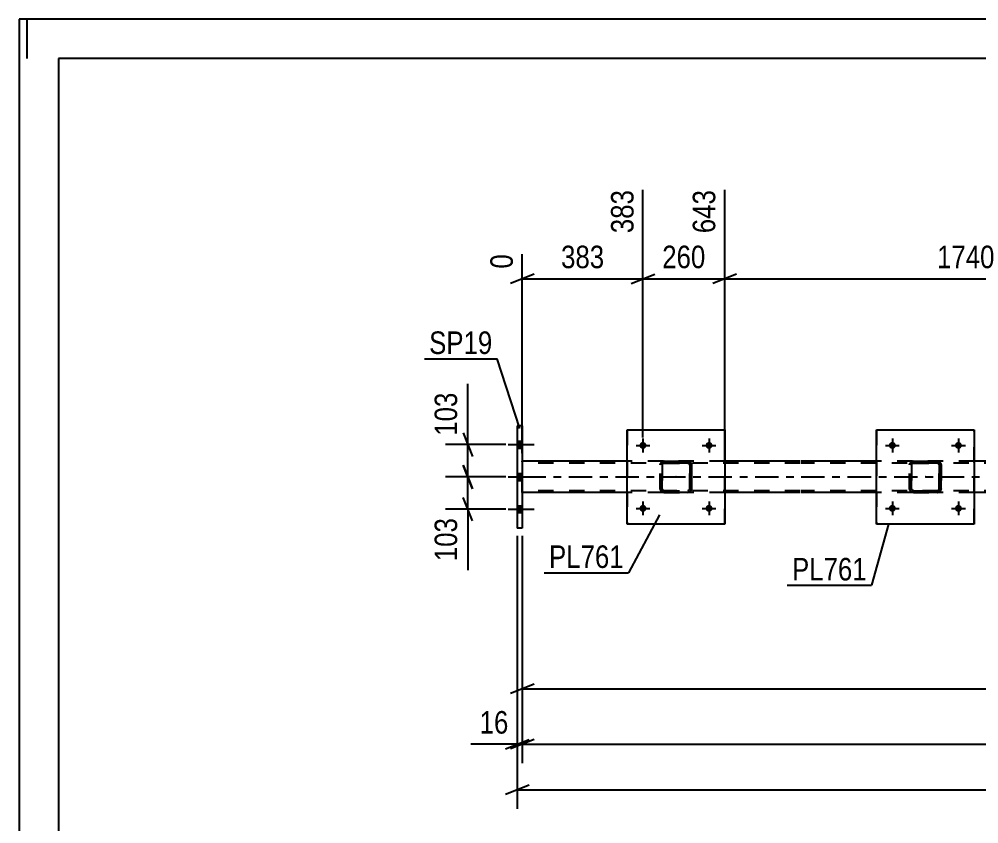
# Model space of a CAD drawing. Header units: millimetres. Extents: x 0 to 841, y 0 to 594.
# Drawn here: x 0 to 122, y 491.8 to 594 of the extents above; entities that cross this region are included whole.
import ezdxf

# ---------------------------------------------------------------- set-up
doc = ezdxf.new("R2010")
doc.units = ezdxf.units.MM
doc.linetypes.add('DXK_LINE_DOT2', pattern=[3.9198, 1.9599, -1.9599])
doc.linetypes.add('DXK_LINE_DOT3', pattern=[5.9187, 2.979, -0.9799, 0.9799, -0.9799])
doc.styles.add('Arial Narrow', font='ARIALN.TTF', dxfattribs={"height": 0.2})

# ---------------------------------------------------------------- blocks, each defined once
blk = doc.blocks.new('Unknown-122570622-1133')
at = {"color": 5, "linetype": 'Continuous'}
for p, q in [((841, 594), (0, 594)), ((0, 594), (0, 0)), ((1, 589), (1, 594)), ((836, 589), (5, 589)), ((5, 589), (5, 5))]:
    blk.add_line(p, q, dxfattribs=at)
blk = doc.blocks.new('Part-122570622-3912 - 3910')
at = {"color": 7, "linetype": 'DXK_LINE_DOT2'}
for p, q in [((81.48, 537.36), (81.52, 537.54)), ((81.48, 537.36), (81.49, 537.36)), ((81.48, 534.32), (81.48, 537.36)), ((81.52, 537.54), (81.49, 537.36)), ((81.49, 534.32), (81.49, 537.36)), ((81.74, 537.45), (81.72, 537.36)), ((81.73, 537.36), (81.72, 537.36)), ((81.72, 537.36), (81.72, 534.32)), ((81.73, 537.36), (81.75, 537.45)), ((81.73, 534.32), (81.73, 537.36)), ((81.79, 537.53), (81.74, 537.45)), ((81.75, 537.45), (81.8, 537.53)), ((81.78, 537.8), (81.96, 537.84)), ((81.97, 537.84), (81.78, 537.8)), ((81.87, 537.58), (81.79, 537.53)), ((81.8, 537.53), (81.88, 537.58)), ((81.96, 537.6), (81.87, 537.58)), ((81.88, 537.58), (81.97, 537.6)), ((81.97, 537.84), (81.96, 537.84)), ((81.96, 537.84), (85, 537.84)), ((81.96, 537.6), (81.97, 537.6)), ((85, 537.6), (81.96, 537.6)), ((81.97, 537.84), (85.01, 537.84)), ((81.97, 537.6), (85.01, 537.6)), ((85, 537.84), (85.01, 537.84)), ((85, 537.84), (85.19, 537.8)), ((85.01, 537.6), (85, 537.6)), ((85.09, 537.58), (85, 537.6)), ((85.19, 537.8), (85.01, 537.84)), ((85.01, 537.6), (85.1, 537.58)), ((85.09, 537.58), (85.1, 537.58)), ((85.17, 537.53), (85.09, 537.58)), ((85.1, 537.58), (85.18, 537.53)), ((85.22, 537.45), (85.17, 537.53)), ((85.18, 537.53), (85.23, 537.45)), ((85.24, 537.36), (85.22, 537.45)), ((85.23, 537.45), (85.25, 537.36)), ((85.25, 537.36), (85.24, 537.36)), ((85.24, 537.36), (85.24, 534.32)), ((85.25, 534.32), (85.25, 537.36)), ((85.45, 537.54), (85.48, 537.36)), ((85.49, 537.36), (85.45, 537.54)), ((85.49, 537.36), (85.48, 537.36)), ((85.48, 537.36), (85.48, 534.32)), ((85.49, 534.32), (85.49, 537.36)), ((81.49, 534.32), (81.48, 534.32)), ((81.52, 534.14), (81.48, 534.32)), ((81.49, 534.32), (81.52, 534.14)), ((81.72, 534.32), (81.73, 534.32)), ((81.72, 534.32), (81.74, 534.23)), ((81.75, 534.23), (81.73, 534.32)), ((85.22, 534.23), (85.24, 534.32)), ((85.25, 534.32), (85.23, 534.23)), ((85.24, 534.32), (85.25, 534.32)), ((85.48, 534.32), (85.45, 534.14)), ((85.45, 534.14), (85.49, 534.32)), ((85.48, 534.32), (85.49, 534.32)), ((81.74, 534.23), (81.79, 534.15)), ((81.8, 534.15), (81.75, 534.23)), ((81.78, 533.88), (81.78, 533.88)), ((81.96, 533.84), (81.78, 533.88)), ((81.78, 533.88), (81.97, 533.84)), ((81.79, 534.15), (81.87, 534.1)), ((81.88, 534.1), (81.8, 534.15)), ((81.87, 534.1), (81.96, 534.08)), ((81.97, 534.08), (81.88, 534.1)), ((81.97, 534.08), (81.96, 534.08)), ((81.96, 534.08), (85, 534.08)), ((81.97, 533.84), (81.96, 533.84)), ((81.96, 533.84), (85, 533.84)), ((81.97, 534.08), (85.01, 534.08)), ((81.97, 533.84), (85.01, 533.84)), ((85, 534.08), (85.09, 534.1)), ((85, 534.08), (85.01, 534.08)), ((85.19, 533.88), (85, 533.84)), ((85, 533.84), (85.01, 533.84)), ((85.1, 534.1), (85.01, 534.08)), ((85.01, 533.84), (85.19, 533.88)), ((85.09, 534.1), (85.17, 534.15)), ((85.18, 534.15), (85.1, 534.1)), ((85.17, 534.15), (85.22, 534.23)), ((85.23, 534.23), (85.18, 534.15))]:
    blk.add_line(p, q, dxfattribs=at)
at = {"color": 7, "linetype": 'DXK_LINE_DOT3'}
blk.add_line((83.49, 535.84), (83.48, 535.84), dxfattribs=at)
at = {"color": 7, "linetype": 'DXK_LINE_DOT2'}
for centre, start, end in [((81.96, 537.36), 112.5, 157.5), ((81.97, 537.36), 112.5, 157.5), ((85, 537.36), 22.5, 67.5), ((85.01, 537.36), 22.5, 67.5), ((81.96, 534.32), 202.5, 247.5), ((81.97, 534.32), 202.5, 247.5), ((85, 534.32), 292.5, 337.5), ((85.01, 534.32), 292.5, 337.5)]:
    blk.add_arc(centre, 0.48, start, end, dxfattribs=at)
blk = doc.blocks.new('Part-122570622-4019 - 3910')
at = {"color": 2, "linetype": 'Continuous'}
for p, q in [((77.29, 529.84), (77.29, 541.84)), ((77.29, 541.84), (77.29, 541.84)), ((77.29, 541.84), (89.69, 541.84)), ((89.69, 541.84), (89.69, 529.84)), ((77.29, 529.84), (77.29, 529.84)), ((89.69, 529.84), (77.29, 529.84))]:
    blk.add_line(p, q, dxfattribs=at)
at = {"color": 7, "linetype": 'DXK_LINE_DOT2'}
for p, q in [((77.29, 541.84), (77.29, 529.84)), ((77.29, 541.84), (77.29, 541.84)), ((89.69, 529.84), (89.69, 541.84)), ((77.29, 529.84), (77.29, 529.84))]:
    blk.add_line(p, q, dxfattribs=at)
blk = doc.blocks.new('Bolt-122570622-4092 - 3910')
at = {"linetype": 'Continuous'}
for points in [[(78.85, 539.84), (78.86, 539.93), (78.89, 540.02), (78.93, 540.1), (78.99, 540.17), (79.07, 540.22), (79.15, 540.26), (79.24, 540.28), (79.33, 540.28), (79.42, 540.26), (79.51, 540.22), (79.58, 540.17), (79.64, 540.1), (79.69, 540.02), (79.72, 539.93), (79.73, 539.84), (79.72, 539.75), (79.69, 539.66), (79.64, 539.58), (79.58, 539.51), (79.51, 539.46), (79.42, 539.42), (79.33, 539.4), (79.24, 539.4), (79.15, 539.42), (79.07, 539.46), (78.99, 539.51), (78.93, 539.58), (78.89, 539.66), (78.86, 539.75)], [(87.25, 539.84), (87.26, 539.93), (87.29, 540.02), (87.33, 540.1), (87.39, 540.17), (87.47, 540.22), (87.55, 540.26), (87.64, 540.28), (87.73, 540.28), (87.82, 540.26), (87.91, 540.22), (87.98, 540.17), (88.04, 540.1), (88.09, 540.02), (88.12, 539.93), (88.13, 539.84), (88.12, 539.75), (88.09, 539.66), (88.04, 539.58), (87.98, 539.51), (87.91, 539.46), (87.82, 539.42), (87.73, 539.4), (87.64, 539.4), (87.55, 539.42), (87.47, 539.46), (87.39, 539.51), (87.33, 539.58), (87.29, 539.66), (87.26, 539.75)]]:
    blk.add_hatch(color=1, dxfattribs=at).paths.add_polyline_path(points)
at = {"color": 1, "linetype": 'Continuous'}
for p, q in [((79.29, 540.72), (79.29, 538.96)), ((87.69, 540.72), (87.69, 538.96)), ((78.41, 539.84), (80.17, 539.84)), ((86.81, 539.84), (88.57, 539.84))]:
    blk.add_line(p, q, dxfattribs=at)
blk = doc.blocks.new('Bolt-122570622-4093 - 3910')
at = {"linetype": 'Continuous'}
for points in [[(78.85, 531.84), (78.86, 531.93), (78.89, 532.02), (78.93, 532.1), (78.99, 532.17), (79.07, 532.22), (79.15, 532.26), (79.24, 532.28), (79.33, 532.28), (79.42, 532.26), (79.51, 532.22), (79.58, 532.17), (79.64, 532.1), (79.69, 532.02), (79.72, 531.93), (79.73, 531.84), (79.72, 531.75), (79.69, 531.66), (79.64, 531.58), (79.58, 531.51), (79.51, 531.46), (79.42, 531.42), (79.33, 531.4), (79.24, 531.4), (79.15, 531.42), (79.07, 531.46), (78.99, 531.51), (78.93, 531.58), (78.89, 531.66), (78.86, 531.75)], [(87.25, 531.84), (87.26, 531.93), (87.29, 532.02), (87.33, 532.1), (87.39, 532.17), (87.47, 532.22), (87.55, 532.26), (87.64, 532.28), (87.73, 532.28), (87.82, 532.26), (87.91, 532.22), (87.98, 532.17), (88.04, 532.1), (88.09, 532.02), (88.12, 531.93), (88.13, 531.84), (88.12, 531.75), (88.09, 531.66), (88.04, 531.58), (87.98, 531.51), (87.91, 531.46), (87.82, 531.42), (87.73, 531.4), (87.64, 531.4), (87.55, 531.42), (87.47, 531.46), (87.39, 531.51), (87.33, 531.58), (87.29, 531.66), (87.26, 531.75)]]:
    blk.add_hatch(color=1, dxfattribs=at).paths.add_polyline_path(points)
at = {"color": 1, "linetype": 'Continuous'}
for p, q in [((78.41, 531.84), (80.17, 531.84)), ((79.29, 532.72), (79.29, 530.96)), ((86.81, 531.84), (88.57, 531.84)), ((87.69, 532.72), (87.69, 530.96))]:
    blk.add_line(p, q, dxfattribs=at)
blk = doc.blocks.new('Bolt-122570622-4120 - 3910')
at = {"linetype": 'Continuous'}
for points in [[(63.95, 539.5), (63.95, 540.38), (63.31, 540.38), (63.31, 539.5)], [(63.95, 539.5), (63.95, 540.38), (63.31, 540.38), (63.31, 539.5)], [(63.95, 539.5), (63.95, 540.38), (63.31, 540.38), (63.31, 539.5)], [(63.95, 535.4), (63.95, 536.28), (63.31, 536.28), (63.31, 535.4)], [(63.95, 535.4), (63.95, 536.28), (63.31, 536.28), (63.31, 535.4)], [(63.95, 531.3), (63.95, 532.18), (63.31, 532.18), (63.31, 531.3)], [(63.95, 531.3), (63.95, 532.18), (63.31, 532.18), (63.31, 531.3)], [(63.95, 531.3), (63.95, 532.18), (63.31, 532.18), (63.31, 531.3)]]:
    blk.add_hatch(color=1, dxfattribs=at).paths.add_polyline_path(points)
at = {"color": 1, "linetype": 'Continuous'}
for p, q in [((63.31, 540.38), (63.95, 540.38)), ((63.31, 540.38), (63.95, 540.38)), ((63.31, 540.38), (63.95, 540.38)), ((62.15, 539.94), (65.47, 539.94)), ((62.15, 539.94), (65.47, 539.94)), ((62.15, 539.94), (65.47, 539.94)), ((63.31, 539.5), (63.95, 539.5)), ((63.31, 539.5), (63.95, 539.5)), ((63.31, 539.5), (63.95, 539.5)), ((62.15, 535.84), (65.47, 535.84)), ((62.15, 535.84), (65.47, 535.84)), ((63.31, 536.28), (63.95, 536.28)), ((63.31, 536.28), (63.95, 536.28)), ((63.31, 535.4), (63.95, 535.4)), ((63.31, 535.4), (63.95, 535.4)), ((63.31, 532.18), (63.95, 532.18)), ((63.31, 532.18), (63.95, 532.18)), ((63.31, 532.18), (63.95, 532.18)), ((62.15, 531.74), (65.47, 531.74)), ((62.15, 531.74), (65.47, 531.74)), ((62.15, 531.74), (65.47, 531.74)), ((63.31, 531.3), (63.95, 531.3)), ((63.31, 531.3), (63.95, 531.3)), ((63.31, 531.3), (63.95, 531.3))]:
    blk.add_line(p, q, dxfattribs=at)
blk = doc.blocks.new('Part-122570622-4149 - 3910')
at = {"color": 2, "linetype": 'Continuous'}
for p, q in [((63.95, 542.34), (63.31, 542.34)), ((63.31, 542.34), (63.31, 529.34)), ((63.95, 542.34), (63.95, 529.34)), ((63.95, 529.34), (63.31, 529.34))]:
    blk.add_line(p, q, dxfattribs=at)
blk = doc.blocks.new('Part-122570622-4181 - 3910')
at = {"color": 2, "linetype": 'Continuous'}
for p, q in [((77.29, 537.84), (63.95, 537.84)), ((99.29, 537.84), (89.69, 537.84)), ((108.99, 537.84), (99.39, 537.84)), ((148.98, 537.84), (121.39, 537.84)), ((77.29, 533.84), (63.95, 533.84)), ((99.29, 533.84), (89.69, 533.84)), ((108.99, 533.84), (99.39, 533.84)), ((148.98, 533.84), (121.39, 533.84))]:
    blk.add_line(p, q, dxfattribs=at)
at = {"color": 7, "linetype": 'DXK_LINE_DOT2'}
for p, q in [((63.95, 533.84), (63.95, 537.84)), ((99.29, 537.6), (63.95, 537.6)), ((89.69, 537.84), (77.29, 537.84)), ((755.72, 537.6), (99.39, 537.6)), ((121.39, 537.84), (108.99, 537.84)), ((99.29, 534.08), (63.95, 534.08)), ((89.69, 533.84), (77.29, 533.84)), ((755.72, 534.08), (99.39, 534.08)), ((121.39, 533.84), (108.99, 533.84))]:
    blk.add_line(p, q, dxfattribs=at)
at = {"color": 7, "linetype": 'DXK_LINE_DOT3'}
for p, q in [((63.95, 535.84), (99.29, 535.84)), ((99.39, 535.84), (755.72, 535.84))]:
    blk.add_line(p, q, dxfattribs=at)
blk = doc.blocks.new('Part-122570622-4210 - 3910')
at = {"color": 7, "linetype": 'DXK_LINE_DOT2'}
for p, q in [((113.18, 537.36), (113.22, 537.54)), ((113.18, 537.36), (113.19, 537.36)), ((113.18, 534.32), (113.18, 537.36)), ((113.22, 537.54), (113.19, 537.36)), ((113.19, 534.32), (113.19, 537.36)), ((113.44, 537.45), (113.42, 537.36)), ((113.43, 537.36), (113.42, 537.36)), ((113.42, 537.36), (113.42, 534.32)), ((113.43, 537.36), (113.45, 537.45)), ((113.43, 534.32), (113.43, 537.36)), ((113.49, 537.53), (113.44, 537.45)), ((113.45, 537.45), (113.5, 537.53)), ((113.48, 537.8), (113.66, 537.84)), ((113.67, 537.84), (113.48, 537.8)), ((113.57, 537.58), (113.49, 537.53)), ((113.5, 537.53), (113.58, 537.58)), ((113.66, 537.6), (113.57, 537.58)), ((113.58, 537.58), (113.67, 537.6)), ((113.67, 537.84), (113.66, 537.84)), ((113.66, 537.84), (116.7, 537.84)), ((113.66, 537.6), (113.67, 537.6)), ((116.7, 537.6), (113.66, 537.6)), ((113.67, 537.84), (116.71, 537.84)), ((113.67, 537.6), (116.71, 537.6)), ((116.7, 537.84), (116.71, 537.84)), ((116.7, 537.84), (116.89, 537.8)), ((116.71, 537.6), (116.7, 537.6)), ((116.79, 537.58), (116.7, 537.6)), ((116.89, 537.8), (116.71, 537.84)), ((116.71, 537.6), (116.8, 537.58)), ((116.79, 537.58), (116.8, 537.58)), ((116.87, 537.53), (116.79, 537.58)), ((116.8, 537.58), (116.88, 537.53)), ((116.92, 537.45), (116.87, 537.53)), ((116.88, 537.53), (116.93, 537.45)), ((116.94, 537.36), (116.92, 537.45)), ((116.93, 537.45), (116.95, 537.36)), ((116.95, 537.36), (116.94, 537.36)), ((116.94, 537.36), (116.94, 534.32)), ((116.95, 534.32), (116.95, 537.36)), ((117.15, 537.54), (117.18, 537.36)), ((117.19, 537.36), (117.15, 537.54)), ((117.19, 537.36), (117.18, 537.36)), ((117.18, 537.36), (117.18, 534.32)), ((117.19, 534.32), (117.19, 537.36)), ((113.19, 534.32), (113.18, 534.32)), ((113.22, 534.14), (113.18, 534.32)), ((113.19, 534.32), (113.22, 534.14)), ((113.42, 534.32), (113.43, 534.32)), ((113.42, 534.32), (113.44, 534.23)), ((113.45, 534.23), (113.43, 534.32)), ((116.92, 534.23), (116.94, 534.32)), ((116.95, 534.32), (116.93, 534.23)), ((116.94, 534.32), (116.95, 534.32)), ((117.18, 534.32), (117.15, 534.14)), ((117.15, 534.14), (117.19, 534.32)), ((117.18, 534.32), (117.19, 534.32)), ((113.44, 534.23), (113.49, 534.15)), ((113.5, 534.15), (113.45, 534.23)), ((113.48, 533.88), (113.48, 533.88)), ((113.66, 533.84), (113.48, 533.88)), ((113.48, 533.88), (113.67, 533.84)), ((113.49, 534.15), (113.57, 534.1)), ((113.58, 534.1), (113.5, 534.15)), ((113.57, 534.1), (113.66, 534.08)), ((113.67, 534.08), (113.58, 534.1)), ((113.67, 534.08), (113.66, 534.08)), ((113.66, 534.08), (116.7, 534.08)), ((113.67, 533.84), (113.66, 533.84)), ((113.66, 533.84), (116.7, 533.84)), ((113.67, 534.08), (116.71, 534.08)), ((113.67, 533.84), (116.71, 533.84)), ((116.7, 534.08), (116.79, 534.1)), ((116.7, 534.08), (116.71, 534.08)), ((116.89, 533.88), (116.7, 533.84)), ((116.7, 533.84), (116.71, 533.84)), ((116.8, 534.1), (116.71, 534.08)), ((116.71, 533.84), (116.89, 533.88)), ((116.79, 534.1), (116.87, 534.15)), ((116.88, 534.15), (116.8, 534.1)), ((116.87, 534.15), (116.92, 534.23)), ((116.93, 534.23), (116.88, 534.15))]:
    blk.add_line(p, q, dxfattribs=at)
at = {"color": 7, "linetype": 'DXK_LINE_DOT3'}
blk.add_line((115.19, 535.84), (115.18, 535.84), dxfattribs=at)
at = {"color": 7, "linetype": 'DXK_LINE_DOT2'}
for centre, start, end in [((113.66, 537.36), 112.5, 157.5), ((113.67, 537.36), 112.5, 157.5), ((116.7, 537.36), 22.5, 67.5), ((116.71, 537.36), 22.5, 67.5), ((113.66, 534.32), 202.5, 247.5), ((113.67, 534.32), 202.5, 247.5), ((116.7, 534.32), 292.5, 337.5), ((116.71, 534.32), 292.5, 337.5)]:
    blk.add_arc(centre, 0.48, start, end, dxfattribs=at)
blk = doc.blocks.new('Part-122570622-4215 - 3910')
at = {"color": 2, "linetype": 'Continuous'}
for p, q in [((108.99, 529.84), (108.99, 541.84)), ((108.99, 541.84), (108.99, 541.84)), ((108.99, 541.84), (121.39, 541.84)), ((121.39, 541.84), (121.39, 529.84)), ((108.99, 529.84), (108.99, 529.84)), ((121.39, 529.84), (108.99, 529.84))]:
    blk.add_line(p, q, dxfattribs=at)
at = {"color": 7, "linetype": 'DXK_LINE_DOT2'}
for p, q in [((108.99, 541.84), (108.99, 529.84)), ((108.99, 541.84), (108.99, 541.84)), ((121.39, 529.84), (121.39, 541.84)), ((108.99, 529.84), (108.99, 529.84))]:
    blk.add_line(p, q, dxfattribs=at)
blk = doc.blocks.new('Bolt-122570622-4216 - 3910')
at = {"linetype": 'Continuous'}
for points in [[(110.55, 531.84), (110.56, 531.93), (110.59, 532.02), (110.63, 532.1), (110.69, 532.17), (110.77, 532.22), (110.85, 532.26), (110.94, 532.28), (111.03, 532.28), (111.12, 532.26), (111.21, 532.22), (111.28, 532.17), (111.34, 532.1), (111.39, 532.02), (111.42, 531.93), (111.43, 531.84), (111.42, 531.75), (111.39, 531.66), (111.34, 531.58), (111.28, 531.51), (111.21, 531.46), (111.12, 531.42), (111.03, 531.4), (110.94, 531.4), (110.85, 531.42), (110.77, 531.46), (110.69, 531.51), (110.63, 531.58), (110.59, 531.66), (110.56, 531.75)], [(118.95, 531.84), (118.96, 531.93), (118.99, 532.02), (119.03, 532.1), (119.09, 532.17), (119.17, 532.22), (119.25, 532.26), (119.34, 532.28), (119.43, 532.28), (119.52, 532.26), (119.61, 532.22), (119.68, 532.17), (119.74, 532.1), (119.79, 532.02), (119.82, 531.93), (119.83, 531.84), (119.82, 531.75), (119.79, 531.66), (119.74, 531.58), (119.68, 531.51), (119.61, 531.46), (119.52, 531.42), (119.43, 531.4), (119.34, 531.4), (119.25, 531.42), (119.17, 531.46), (119.09, 531.51), (119.03, 531.58), (118.99, 531.66), (118.96, 531.75)]]:
    blk.add_hatch(color=1, dxfattribs=at).paths.add_polyline_path(points)
at = {"color": 1, "linetype": 'Continuous'}
for p, q in [((110.11, 531.84), (111.87, 531.84)), ((110.99, 532.72), (110.99, 530.96)), ((118.51, 531.84), (120.27, 531.84)), ((119.39, 532.72), (119.39, 530.96))]:
    blk.add_line(p, q, dxfattribs=at)
blk = doc.blocks.new('Bolt-122570622-4217 - 3910')
at = {"linetype": 'Continuous'}
for points in [[(110.55, 539.84), (110.56, 539.93), (110.59, 540.02), (110.63, 540.1), (110.69, 540.17), (110.77, 540.22), (110.85, 540.26), (110.94, 540.28), (111.03, 540.28), (111.12, 540.26), (111.21, 540.22), (111.28, 540.17), (111.34, 540.1), (111.39, 540.02), (111.42, 539.93), (111.43, 539.84), (111.42, 539.75), (111.39, 539.66), (111.34, 539.58), (111.28, 539.51), (111.21, 539.46), (111.12, 539.42), (111.03, 539.4), (110.94, 539.4), (110.85, 539.42), (110.77, 539.46), (110.69, 539.51), (110.63, 539.58), (110.59, 539.66), (110.56, 539.75)], [(118.95, 539.84), (118.96, 539.93), (118.99, 540.02), (119.03, 540.1), (119.09, 540.17), (119.17, 540.22), (119.25, 540.26), (119.34, 540.28), (119.43, 540.28), (119.52, 540.26), (119.61, 540.22), (119.68, 540.17), (119.74, 540.1), (119.79, 540.02), (119.82, 539.93), (119.83, 539.84), (119.82, 539.75), (119.79, 539.66), (119.74, 539.58), (119.68, 539.51), (119.61, 539.46), (119.52, 539.42), (119.43, 539.4), (119.34, 539.4), (119.25, 539.42), (119.17, 539.46), (119.09, 539.51), (119.03, 539.58), (118.99, 539.66), (118.96, 539.75)]]:
    blk.add_hatch(color=1, dxfattribs=at).paths.add_polyline_path(points)
at = {"color": 1, "linetype": 'Continuous'}
for p, q in [((110.99, 540.72), (110.99, 538.96)), ((119.39, 540.72), (119.39, 538.96)), ((110.11, 539.84), (111.87, 539.84)), ((118.51, 539.84), (120.27, 539.84))]:
    blk.add_line(p, q, dxfattribs=at)
blk = doc.blocks.new('StraightDimension-122570622-4392 - 3910')
at = {"color": 7, "linetype": 'Continuous'}
for p, q in [((63.95, 528.34), (63.95, 506.52)), ((65.45, 509.52), (62.45, 508.32)), ((63.95, 508.92), (635.72, 508.92))]:
    blk.add_line(p, q, dxfattribs=at)
blk = doc.blocks.new('StraightDimension-122570622-4570 - 3910')
at = {"color": 7, "linetype": 'Continuous'}
for p, q in [((63.31, 528.34), (63.31, 493.67)), ((64.81, 496.67), (61.81, 495.47)), ((63.31, 496.07), (756.36, 496.07))]:
    blk.add_line(p, q, dxfattribs=at)
blk = doc.blocks.new('StraightDimension-122570622-4581 - 3910')
at = {"color": 7, "linetype": 'Continuous'}
for p, q in [((63.31, 528.34), (63.31, 499.47)), ((63.95, 528.34), (63.95, 499.47)), ((63.31, 501.87), (57.41, 501.87)), ((63.31, 501.87), (57.41, 501.87)), ((61.81, 501.27), (64.81, 502.47)), ((65.45, 502.47), (62.45, 501.27)), ((63.31, 501.87), (63.95, 501.87))]:
    blk.add_line(p, q, dxfattribs=at)
at = {"color": 0}
blk.add_wipeout([(62.79, 502.62), (62.79, 506.82), (57.93, 506.82), (57.93, 502.62)], dxfattribs=at)
at = {"color": 3, "style": 'Arial Narrow'}
blk.add_text('16', height=2.863, dxfattribs=at).set_placement((58.53, 503.22))
blk = doc.blocks.new('StraightDimension-122570622-4591 - 3910')
at = {"color": 7, "linetype": 'Continuous'}
for p, q in [((63.95, 528.34), (63.95, 499.47)), ((65.45, 502.47), (62.45, 501.27)), ((63.95, 501.87), (755.72, 501.87))]:
    blk.add_line(p, q, dxfattribs=at)
blk = doc.blocks.new('StraightDimension-122570622-4612 - 3910')
at = {"color": 7, "linetype": 'Continuous'}
for p, q in [((57.02, 539.94), (57.02, 547.67)), ((57.02, 539.94), (57.02, 547.67)), ((56.42, 541.44), (57.62, 538.44)), ((61.86, 539.94), (54.17, 539.94)), ((57.02, 535.84), (57.02, 539.94)), ((57.62, 534.34), (56.42, 537.34)), ((61.86, 535.84), (54.17, 535.84))]:
    blk.add_line(p, q, dxfattribs=at)
at = {"color": 0}
blk.add_wipeout([(56.27, 547.15), (52.07, 547.15), (52.07, 540.47), (56.27, 540.47)], dxfattribs=at)
at = {"color": 3, "style": 'Arial Narrow'}
blk.add_text('103', height=2.863, rotation=90.0002, dxfattribs=at).set_placement((55.67, 541.07))
blk = doc.blocks.new('StraightDimension-122570622-4622 - 3910')
at = {"color": 7, "linetype": 'Continuous'}
for p, q in [((56.42, 537.34), (57.62, 534.34)), ((61.86, 535.84), (54.17, 535.84)), ((57.02, 531.74), (57.02, 535.84)), ((57.62, 530.24), (56.42, 533.24)), ((61.86, 531.74), (54.17, 531.74)), ((57.02, 531.74), (57.02, 524.01)), ((57.02, 531.74), (57.02, 524.01))]:
    blk.add_line(p, q, dxfattribs=at)
at = {"color": 0}
blk.add_wipeout([(56.27, 531.22), (52.07, 531.22), (52.07, 524.53), (56.27, 524.53)], dxfattribs=at)
at = {"color": 3, "style": 'Arial Narrow'}
blk.add_text('103', height=2.863, rotation=90.0002, dxfattribs=at).set_placement((55.67, 525.13))
blk = doc.blocks.new('StraightDimension-122570622-14945 - 3910')
at = {"color": 7, "linetype": 'Continuous'}
for p, q in [((89.68, 538.84), (89.68, 572.3)), ((150.98, 540.84), (150.98, 569.63)), ((91.18, 561.61), (88.18, 560.41)), ((149.48, 560.41), (152.48, 561.61)), ((89.68, 561.01), (150.98, 561.01))]:
    blk.add_line(p, q, dxfattribs=at)
at = {"color": 0}
blk.add_wipeout([(124.59, 561.76), (124.59, 565.96), (116.07, 565.96), (116.07, 561.76)], dxfattribs=at)
at = {"color": 3, "style": 'Arial Narrow'}
blk.add_text('1740', height=2.863, dxfattribs=at).set_placement((116.67, 562.36))
at = {"color": 0, "linetype": 'Continuous'}
blk.add_wipeout([(150.38, 570.23), (146.18, 570.23), (146.18, 561.71), (150.38, 561.71)], dxfattribs=at)
at = {"color": 3, "linetype": 'Continuous', "style": 'Arial Narrow'}
blk.add_text('2383', height=2.863, rotation=90.0002, dxfattribs=at).set_placement((149.78, 562.31))
blk = doc.blocks.new('StraightDimension-122570622-14946 - 3910')
at = {"color": 7, "linetype": 'Continuous'}
for p, q in [((79.29, 540.84), (79.29, 572.3)), ((89.68, 538.84), (89.68, 572.3)), ((77.79, 560.41), (80.79, 561.61)), ((91.18, 561.61), (88.18, 560.41)), ((79.29, 561.01), (89.68, 561.01))]:
    blk.add_line(p, q, dxfattribs=at)
at = {"color": 0}
blk.add_wipeout([(87.83, 561.76), (87.83, 565.96), (81.14, 565.96), (81.14, 561.76)], dxfattribs=at)
at = {"color": 3, "style": 'Arial Narrow'}
blk.add_text('260', height=2.863, dxfattribs=at).set_placement((81.74, 562.36))
at = {"color": 0, "linetype": 'Continuous'}
blk.add_wipeout([(89.08, 572.9), (84.88, 572.9), (84.88, 566.21), (89.08, 566.21)], dxfattribs=at)
at = {"color": 3, "linetype": 'Continuous', "style": 'Arial Narrow'}
blk.add_text('643', height=2.863, rotation=90.0002, dxfattribs=at).set_placement((88.48, 566.81))
blk = doc.blocks.new('StraightDimension-122570622-14947 - 3910')
at = {"color": 7, "linetype": 'Continuous'}
for p, q in [((79.29, 540.84), (79.29, 572.3)), ((63.95, 538.84), (63.95, 564.14)), ((65.45, 561.61), (62.45, 560.41)), ((77.79, 560.41), (80.79, 561.61)), ((63.95, 561.01), (79.29, 561.01))]:
    blk.add_line(p, q, dxfattribs=at)
at = {"color": 0}
blk.add_wipeout([(74.96, 561.76), (74.96, 565.96), (68.28, 565.96), (68.28, 561.76)], dxfattribs=at)
at = {"color": 3, "style": 'Arial Narrow'}
blk.add_text('383', height=2.863, dxfattribs=at).set_placement((68.88, 562.36))
at = {"color": 0, "linetype": 'Continuous'}
for points in [[(78.69, 572.9), (74.49, 572.9), (74.49, 566.21), (78.69, 566.21)], [(63.35, 564.74), (59.15, 564.74), (59.15, 561.71), (63.35, 561.71)]]:
    blk.add_wipeout(points, dxfattribs=at)
at = {"color": 3, "linetype": 'Continuous', "style": 'Arial Narrow'}
for s, height, p in [('383', 2.863, (78.09, 566.81)), ('0', 2.86, (62.75, 562.31))]:
    blk.add_text(s, height=height, rotation=90.0002, dxfattribs=at).set_placement(p)
blk = doc.blocks.new('Mark-122570622-4015 - 3910')
at = {"color": 0}
blk.add_wipeout([(76.86, 524.27), (76.86, 527.27), (67.35, 527.27), (67.35, 524.27)], dxfattribs=at)
blk.add_wipeout([(76.86, 524.27), (76.86, 527.27), (67.35, 527.27), (67.35, 524.27)], dxfattribs=at)
at = {"color": 30, "linetype": 'Continuous'}
for p in [(81.39, 531.01), (66.75, 523.67)]:
    blk.add_line(p, (77.46, 523.67), dxfattribs=at)
at = {"color": 3, "style": 'Arial Narrow'}
blk.add_text('PL761', height=2.863, dxfattribs=at).set_placement((67.35, 524.27))
blk = doc.blocks.new('Mark-122570622-4145 - 3910')
at = {"color": 0}
blk.add_wipeout([(60.15, 551.46), (60.15, 554.46), (52.11, 554.46), (52.11, 551.46)], dxfattribs=at)
blk.add_wipeout([(60.15, 551.46), (60.15, 554.46), (52.11, 554.46), (52.11, 551.46)], dxfattribs=at)
at = {"color": 30, "linetype": 'Continuous'}
for p in [(51.51, 550.86), (63.63, 541.98)]:
    blk.add_line(p, (60.75, 550.86), dxfattribs=at)
at = {"color": 3, "style": 'Arial Narrow'}
blk.add_text('SP19', height=2.863, dxfattribs=at).set_placement((52.11, 551.46))
blk = doc.blocks.new('Mark-122570622-4211 - 3910')
at = {"color": 0}
blk.add_wipeout([(107.74, 522.68), (107.74, 525.68), (98.24, 525.68), (98.24, 522.68)], dxfattribs=at)
blk.add_wipeout([(107.74, 522.68), (107.74, 525.68), (98.24, 525.68), (98.24, 522.68)], dxfattribs=at)
at = {"color": 30, "linetype": 'Continuous'}
for p in [(110.5, 529.84), (97.64, 522.08)]:
    blk.add_line(p, (108.34, 522.08), dxfattribs=at)
at = {"color": 3, "style": 'Arial Narrow'}
blk.add_text('PL761', height=2.863, dxfattribs=at).set_placement((98.24, 522.68))

msp = doc.modelspace()

# ---------------------------------------------------------------- block references
for name in ['Unknown-122570622-1133', 'Part-122570622-4149 - 3910', 'Part-122570622-4019 - 3910', 'Part-122570622-4215 - 3910', 'Bolt-122570622-4120 - 3910', 'Bolt-122570622-4092 - 3910', 'Bolt-122570622-4217 - 3910', 'Part-122570622-4181 - 3910', 'Part-122570622-3912 - 3910', 'Part-122570622-4210 - 3910', 'Bolt-122570622-4093 - 3910', 'Bolt-122570622-4216 - 3910']:
    msp.add_blockref(name, (0, 0))

# ---------------------------------------------------------------- next in the draw order: block references
for name in ['StraightDimension-122570622-14945 - 3910', 'StraightDimension-122570622-4612 - 3910', 'StraightDimension-122570622-4392 - 3910']:
    msp.add_blockref(name, (0, 0))

# ---------------------------------------------------------------- next in the draw order: block references
for name in ['StraightDimension-122570622-14946 - 3910', 'StraightDimension-122570622-4570 - 3910']:
    msp.add_blockref(name, (0, 0))

# ---------------------------------------------------------------- next in the draw order: block references
for name in ['StraightDimension-122570622-14947 - 3910', 'StraightDimension-122570622-4581 - 3910']:
    msp.add_blockref(name, (0, 0))

# ---------------------------------------------------------------- next in the draw order: block references
for name in ['Mark-122570622-4145 - 3910', 'StraightDimension-122570622-4591 - 3910']:
    msp.add_blockref(name, (0, 0))

# ---------------------------------------------------------------- next in the draw order: block references
for name in ['StraightDimension-122570622-4622 - 3910', 'Mark-122570622-4015 - 3910', 'Mark-122570622-4211 - 3910']:
    msp.add_blockref(name, (0, 0))

doc.saveas('drawing.dxf')
